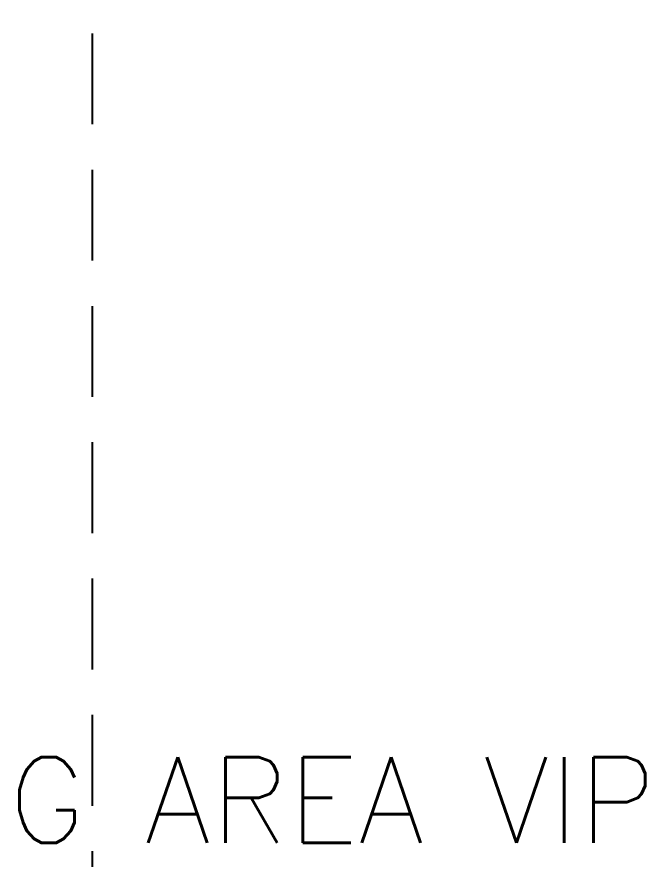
# Model space of a CAD drawing. Header units: inches. Extents: x -12418 to 57169, y -29325 to 19878.
# Drawn here: x 13532 to 14630, y 41 to 1512 of the extents above; entities that cross this region are included whole.
import ezdxf

# ---------------------------------------------------------------- set-up
doc = ezdxf.new("R2010")
doc.units = ezdxf.units.IN
doc.header["$LTSCALE"] = 25
doc.header["$MEASUREMENT"] = 0
doc.linetypes.add('DASHDOT', pattern=[25.4, 12.7, -6.35, 0, -6.35])
doc.linetypes.add('HIDDEN', pattern=[9.525, 6.35, -3.175])
for name, color, linetype, lineweight in [('00-Ground Floor$0$72_EGR_BASE_TEXT', 252, 'Continuous', 5), ('E-LITE-CLNG-CNDT', 6, 'DASHDOT', 35), ('E-POWR-FLOR-CNDT', 6, 'HIDDEN', 25)]:
    doc.layers.add(name, color=color, linetype=linetype, lineweight=lineweight)
doc.styles.add('00-Ground Floor$0$SIMPLEX', font='SIMPLEX.shx', dxfattribs={"height": 150})

# ---------------------------------------------------------------- blocks, each defined once
blk = doc.blocks.new('00-Ground Floor')
at = {"layer": '00-Ground Floor$0$72_EGR_BASE_TEXT', "insert": (13774.7, 218.9), "char_height": 150, "attachment_point": 2, "style": '00-Ground Floor$0$SIMPLEX'}
blk.add_mtext('WAITING AREA VIP', dxfattribs=at)

msp = doc.modelspace()

# ---------------------------------------------------------------- linework, layer by layer
at = {"layer": 'E-POWR-FLOR-CNDT'}
msp.add_lwpolyline([(12487.1, 1920.2), (12610.9, 1796.5), (13588.6, 1796.5, -0.414214), (13663.6, 1721.5), (13663.6, -599.9), (13787.4, -723.7)], format="xyb", dxfattribs=at)

# ---------------------------------------------------------------- block references
at = {"layer": 'E-LITE-CLNG-CNDT'}
msp.add_blockref('00-Ground Floor', (0, 0), dxfattribs=at)

doc.saveas('drawing.dxf')
